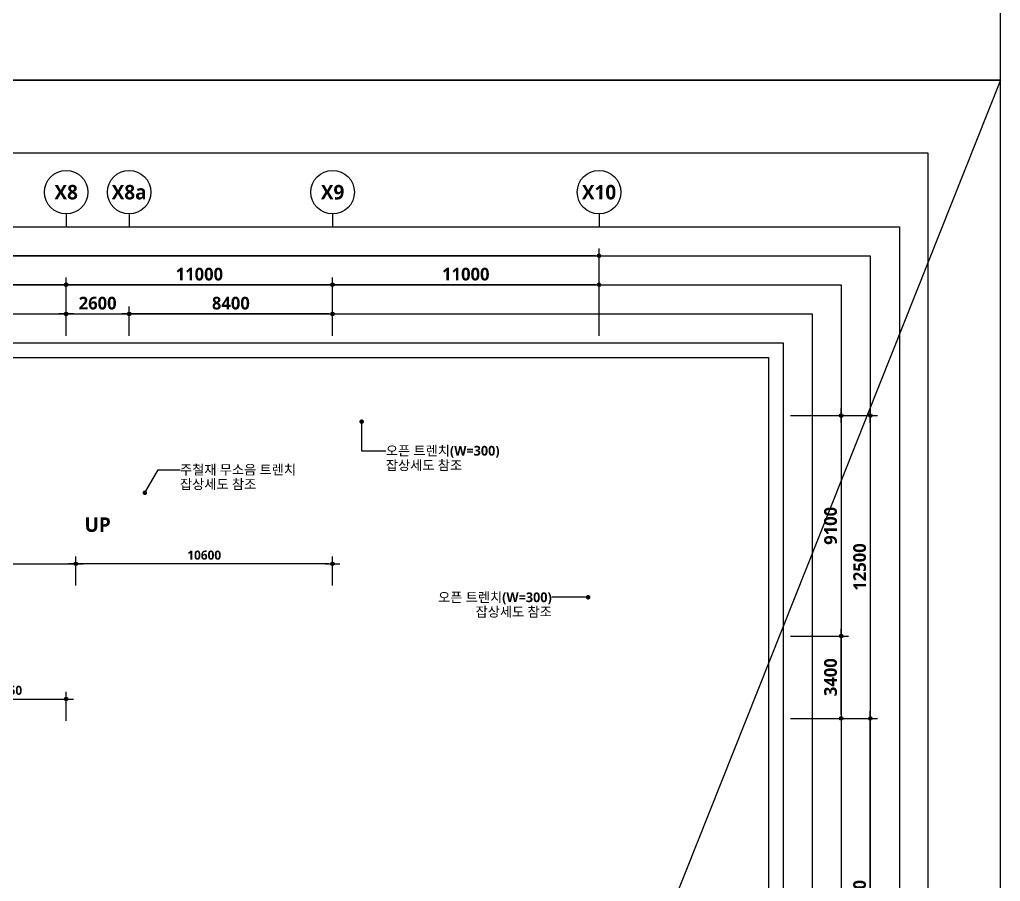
# Model space of a CAD drawing. Header units: millimetres. Extents: x -63924 to 190228206, y 0 to 456875599.
# Drawn here: x 137708 to 178200, y 92921 to 128498 of the extents above; entities that cross this region are included whole.
import ezdxf
from ezdxf.enums import TextEntityAlignment as Align

# ---------------------------------------------------------------- set-up
doc = ezdxf.new("R2010")
doc.units = ezdxf.units.MM
doc.header["$LTSCALE"] = 150
doc.header["$MEASUREMENT"] = 0
doc.header["$PDSIZE"] = -10
doc.layers.get('0').update_dxf_attribs({"linetype": 'CONTINUOUS'})
doc.layers.get('Defpoints').update_dxf_attribs({"color": 153, "linetype": 'CONTINUOUS'})
for name, color, linetype in [('A-ANNO-DIM', 4, 'CONTINUOUS'), ('A-ANNO-LEAD', 4, 'CONTINUOUS'), ('A-ANNO-TEXT1', 7, 'CONTINUOUS'), ('A-ST-AXIS-BUB', 7, 'CONTINUOUS'), ('A-ST-AXIS-DIM', 7, 'CONTINUOUS')]:
    doc.layers.add(name, color=color, linetype=linetype)
for name, color, linetype, plot in [('Defpoint', 161, 'CONTINUOUS', False), ('G(그리드1)', 185, 'CONTINUOUS', False), ('G(그리드2)', 235, 'CONTINUOUS', False)]:
    doc.layers.add(name, color=color, linetype=linetype, plot=plot)
doc.styles.add('2020음성 1차', font='')
doc.styles.add('SH_대대리576', font='')
doc.styles.add('SH_진천_나눔', font='')
doc.styles.get('2020음성 1차').set_extended_font_data('NanumGothic', bold=True)
doc.styles.get('SH_대대리576').set_extended_font_data('NanumGothic', bold=True)
doc.styles.get('SH_진천_나눔').set_extended_font_data('NanumGothic', bold=True)
doc.dimstyles.new('SHP 300', dxfattribs={"dimscale": 150, "dimtxt": 3.5, "dimasz": 1, "dimexe": 2, "dimexo": 2, "dimgap": 1, "dimtad": 1, "dimdec": 0, "dimzin": 0, "dimdsep": 46, "dimtxsty": 'SH_대대리576', "dimblk": 'DIMDOT', "dimcen": 0.09, "dimclrt": 3, "dimadec": 0, "dimazin": 1, "dimtfac": 1, "dimtdec": 0, "dimtix": 1, "dimtmove": 2, "dimatfit": 0, "dimldrblk": 'DIMDOT', "dimfxl": 1, "dimtolj": 1, "dimtzin": 0, "dimarcsym": 0})
doc.dimstyles.new('SHP300내부', dxfattribs={"dimscale": 150, "dimtxt": 2.5, "dimasz": 1, "dimexe": 2, "dimexo": 2, "dimgap": 1, "dimtad": 1, "dimdec": 0, "dimzin": 0, "dimdsep": 46, "dimtxsty": 'SH_대대리576', "dimblk": 'DIMDOT', "dimcen": 0.09, "dimclrd": 256, "dimclre": 256, "dimclrt": 3, "dimadec": 0, "dimazin": 1, "dimtfac": 1, "dimtdec": 0, "dimtix": 1, "dimtmove": 2, "dimatfit": 0, "dimldrblk": 'DIMDOT', "dimfxl": 1, "dimtolj": 1, "dimtzin": 0, "dimlwd": -1, "dimlwe": -1, "dimarcsym": 0})

# ---------------------------------------------------------------- blocks, each defined once
blk = doc.blocks.new('A-ST-AXIS-BUB-1')
at = {"layer": 'A-ST-AXIS-BUB'}
blk.add_line((0, 350), (0, 0), dxfattribs=at)
blk.add_circle((0, 950), 600, dxfattribs=at)
blk = doc.blocks.new('DIMDOT')
at = {"color": 0}
blk.add_line((-2, 0), (2, 0), dxfattribs=at)
for radius in [0.5, 0.25]:
    blk.add_circle((0, 0), radius, dxfattribs=at)
blk = doc.blocks.new('*D33')
at = {"layer": 'A-ST-AXIS-DIM', "color": 0, "lineweight": -2, "transparency": 16777216}
for p, q in [((128630, 115450), (128630, 117850)), ((139630, 115450), (139630, 117850)), ((139480, 117550), (128780, 117550))]:
    blk.add_line(p, q, dxfattribs=at)
at = {"layer": 'Defpoints', "color": 0, "transparency": 16777216}
for p in [(128630, 117550), (128630, 115150), (139630, 115150)]:
    blk.add_point(p, dxfattribs=at)
at = {"layer": 'A-ST-AXIS-DIM', "color": 0, "linetype": 'ByBlock', "lineweight": -2, "transparency": 16777216, "xscale": 150, "yscale": 150, "zscale": 150, "rotation": 180}
blk.add_blockref('DIMDOT', (128630, 117550), dxfattribs=at)
at = {"layer": 'A-ST-AXIS-DIM', "color": 0, "linetype": 'ByBlock', "lineweight": -2, "transparency": 16777216, "xscale": 150, "yscale": 150, "zscale": 150}
blk.add_blockref('DIMDOT', (139630, 117550), dxfattribs=at)
at = {"layer": 'A-ST-AXIS-DIM', "color": 3, "transparency": 16777216, "insert": (134130, 117988), "char_height": 525, "attachment_point": 5, "style": 'SH_대대리576'}
blk.add_mtext('\\A1;11000', dxfattribs=at)
blk = doc.blocks.new('*D34')
at = {"layer": 'A-ST-AXIS-DIM', "color": 0, "lineweight": -2, "transparency": 16777216}
for p, q in [((139630, 115450), (139630, 117850)), ((150630, 115450), (150630, 117850)), ((150480, 117550), (139780, 117550))]:
    blk.add_line(p, q, dxfattribs=at)
at = {"layer": 'Defpoints', "color": 0, "transparency": 16777216}
for p in [(139630, 117550), (139630, 115150), (150630, 115150)]:
    blk.add_point(p, dxfattribs=at)
at = {"layer": 'A-ST-AXIS-DIM', "color": 0, "linetype": 'ByBlock', "lineweight": -2, "transparency": 16777216, "xscale": 150, "yscale": 150, "zscale": 150, "rotation": 180}
blk.add_blockref('DIMDOT', (139630, 117550), dxfattribs=at)
at = {"layer": 'A-ST-AXIS-DIM', "color": 0, "linetype": 'ByBlock', "lineweight": -2, "transparency": 16777216, "xscale": 150, "yscale": 150, "zscale": 150}
blk.add_blockref('DIMDOT', (150630, 117550), dxfattribs=at)
at = {"layer": 'A-ST-AXIS-DIM', "color": 3, "transparency": 16777216, "insert": (145130, 117988), "char_height": 525, "attachment_point": 5, "style": 'SH_대대리576'}
blk.add_mtext('\\A1;11000', dxfattribs=at)
blk = doc.blocks.new('*D35')
at = {"layer": 'A-ST-AXIS-DIM', "color": 0, "lineweight": -2, "transparency": 16777216}
for p, q in [((150630, 115450), (150630, 117850)), ((161630, 115450), (161630, 117850)), ((161480, 117550), (150780, 117550))]:
    blk.add_line(p, q, dxfattribs=at)
at = {"layer": 'Defpoints', "color": 0, "transparency": 16777216}
for p in [(150630, 117550), (150630, 115150), (161630, 115150)]:
    blk.add_point(p, dxfattribs=at)
at = {"layer": 'A-ST-AXIS-DIM', "color": 0, "linetype": 'ByBlock', "lineweight": -2, "transparency": 16777216, "xscale": 150, "yscale": 150, "zscale": 150, "rotation": 180}
blk.add_blockref('DIMDOT', (150630, 117550), dxfattribs=at)
at = {"layer": 'A-ST-AXIS-DIM', "color": 0, "linetype": 'ByBlock', "lineweight": -2, "transparency": 16777216, "xscale": 150, "yscale": 150, "zscale": 150}
blk.add_blockref('DIMDOT', (161630, 117550), dxfattribs=at)
at = {"layer": 'A-ST-AXIS-DIM', "color": 3, "transparency": 16777216, "insert": (156130, 117988), "char_height": 525, "attachment_point": 5, "style": 'SH_대대리576'}
blk.add_mtext('\\A1;11000', dxfattribs=at)
blk = doc.blocks.new('*D452')
at = {"layer": 'A-ST-AXIS-DIM', "color": 0, "lineweight": -2, "transparency": 16777216}
for p, q in [((169530, 99650), (173130, 99650)), ((172830, 84500), (172830, 99500)), ((169530, 84350), (173130, 84350))]:
    blk.add_line(p, q, dxfattribs=at)
at = {"layer": 'Defpoints', "color": 0, "transparency": 16777216}
for p in [(169230, 99650), (172830, 99650), (169230, 84350)]:
    blk.add_point(p, dxfattribs=at)
at = {"layer": 'A-ST-AXIS-DIM', "color": 0, "linetype": 'ByBlock', "lineweight": -2, "transparency": 16777216, "xscale": 150, "yscale": 150, "zscale": 150}
for p, rotation in [((172830, 99650), 90), ((172830, 84350), 270)]:
    blk.add_blockref('DIMDOT', p, dxfattribs=dict(at, rotation=rotation))
at = {"layer": 'A-ST-AXIS-DIM', "color": 3, "transparency": 16777216, "insert": (172390, 92000), "char_height": 525, "attachment_point": 5, "rotation": 90, "style": 'SH_대대리576'}
blk.add_mtext('\\A1;15300', dxfattribs=at)
blk = doc.blocks.new('*D453')
at = {"layer": 'A-ST-AXIS-DIM', "color": 0, "lineweight": -2, "transparency": 16777216}
for p, q in [((169530, 112150), (173130, 112150)), ((172830, 112000), (172830, 99800)), ((169530, 99650), (173130, 99650))]:
    blk.add_line(p, q, dxfattribs=at)
at = {"layer": 'Defpoints', "color": 0, "transparency": 16777216}
for p in [(169230, 112150), (169230, 99650), (172830, 99650)]:
    blk.add_point(p, dxfattribs=at)
at = {"layer": 'A-ST-AXIS-DIM', "color": 0, "linetype": 'ByBlock', "lineweight": -2, "transparency": 16777216, "xscale": 150, "yscale": 150, "zscale": 150}
for p, rotation in [((172830, 112150), 90), ((172830, 99650), 270)]:
    blk.add_blockref('DIMDOT', p, dxfattribs=dict(at, rotation=rotation))
at = {"layer": 'A-ST-AXIS-DIM', "color": 3, "transparency": 16777216, "insert": (172391, 105900), "char_height": 525, "attachment_point": 5, "rotation": 90, "style": 'SH_대대리576'}
blk.add_mtext('\\A1;12500', dxfattribs=at)
blk = doc.blocks.new('*D680')
at = {"layer": 'A-ST-AXIS-DIM', "color": 0, "lineweight": -2, "transparency": 16777216}
for p, q in [((169530, 112150), (171930, 112150)), ((171630, 112000), (171630, 103200)), ((169530, 103050), (171930, 103050))]:
    blk.add_line(p, q, dxfattribs=at)
at = {"layer": 'Defpoints', "color": 0, "transparency": 16777216}
for p in [(169230, 112150), (169230, 103050), (171630, 103050)]:
    blk.add_point(p, dxfattribs=at)
at = {"layer": 'A-ST-AXIS-DIM', "color": 0, "linetype": 'ByBlock', "lineweight": -2, "transparency": 16777216, "xscale": 150, "yscale": 150, "zscale": 150}
for p, rotation in [((171630, 112150), 90), ((171630, 103050), 270)]:
    blk.add_blockref('DIMDOT', p, dxfattribs=dict(at, rotation=rotation))
at = {"layer": 'A-ST-AXIS-DIM', "color": 3, "transparency": 16777216, "insert": (171190, 107600), "char_height": 525, "attachment_point": 5, "rotation": 90, "style": 'SH_대대리576'}
blk.add_mtext('\\A1;9100', dxfattribs=at)
blk = doc.blocks.new('*D681')
at = {"layer": 'A-ST-AXIS-DIM', "color": 0, "lineweight": -2, "transparency": 16777216}
for p, q in [((169530, 103050), (171930, 103050)), ((171630, 99800), (171630, 102900)), ((169530, 99650), (171930, 99650))]:
    blk.add_line(p, q, dxfattribs=at)
at = {"layer": 'Defpoints', "color": 0, "transparency": 16777216}
for p in [(169230, 103050), (171630, 103050), (169230, 99650)]:
    blk.add_point(p, dxfattribs=at)
at = {"layer": 'A-ST-AXIS-DIM', "color": 0, "linetype": 'ByBlock', "lineweight": -2, "transparency": 16777216, "xscale": 150, "yscale": 150, "zscale": 150}
for p, rotation in [((171630, 103050), 90), ((171630, 99650), 270)]:
    blk.add_blockref('DIMDOT', p, dxfattribs=dict(at, rotation=rotation))
at = {"layer": 'A-ST-AXIS-DIM', "color": 3, "transparency": 16777216, "insert": (171190, 101350), "char_height": 525, "attachment_point": 5, "rotation": 90, "style": 'SH_대대리576'}
blk.add_mtext('\\A1;3400', dxfattribs=at)
blk = doc.blocks.new('*D1030')
at = {"layer": 'A-ANNO-DIM', "transparency": 16777216}
for p, q in [((140030, 105131), (140030, 106331)), ((150630, 105131), (150630, 106331)), ((150480, 106031), (140180, 106031))]:
    blk.add_line(p, q, dxfattribs=at)
at = {"layer": 'Defpoints', "color": 0, "transparency": 16777216}
for p in [(140030, 106031), (140030, 104831), (150630, 104831)]:
    blk.add_point(p, dxfattribs=at)
at = {"layer": 'A-ANNO-DIM', "linetype": 'ByBlock', "transparency": 16777216, "xscale": 150, "yscale": 150, "zscale": 150, "rotation": 180}
blk.add_blockref('DIMDOT', (140030, 106031), dxfattribs=at)
at = {"layer": 'A-ANNO-DIM', "linetype": 'ByBlock', "transparency": 16777216, "xscale": 150, "yscale": 150, "zscale": 150}
blk.add_blockref('DIMDOT', (150630, 106031), dxfattribs=at)
at = {"layer": 'A-ANNO-DIM', "color": 3, "transparency": 16777216, "insert": (145330, 106388), "char_height": 375, "attachment_point": 5, "style": 'SH_대대리576'}
blk.add_mtext('\\A1;10600', dxfattribs=at)
blk = doc.blocks.new('*D1765')
at = {"layer": 'A-ST-AXIS-DIM', "color": 0, "lineweight": -2, "transparency": 16777216}
for p, q in [((139630, 115450), (139630, 116650)), ((142230, 115450), (142230, 116650)), ((139780, 116350), (142080, 116350))]:
    blk.add_line(p, q, dxfattribs=at)
at = {"layer": 'Defpoints', "color": 0, "transparency": 16777216}
for p in [(142230, 116350), (139630, 115150), (142230, 115150)]:
    blk.add_point(p, dxfattribs=at)
at = {"layer": 'A-ST-AXIS-DIM', "color": 0, "linetype": 'ByBlock', "lineweight": -2, "transparency": 16777216, "xscale": 150, "yscale": 150, "zscale": 150, "rotation": 180}
blk.add_blockref('DIMDOT', (139630, 116350), dxfattribs=at)
at = {"layer": 'A-ST-AXIS-DIM', "color": 0, "linetype": 'ByBlock', "lineweight": -2, "transparency": 16777216, "xscale": 150, "yscale": 150, "zscale": 150}
blk.add_blockref('DIMDOT', (142230, 116350), dxfattribs=at)
at = {"layer": 'A-ST-AXIS-DIM', "color": 3, "transparency": 16777216, "insert": (140930, 116790), "char_height": 525, "attachment_point": 5, "style": 'SH_대대리576'}
blk.add_mtext('\\A1;2600', dxfattribs=at)
blk = doc.blocks.new('*D1766')
at = {"layer": 'A-ST-AXIS-DIM', "color": 0, "lineweight": -2, "transparency": 16777216}
for p, q in [((142230, 115450), (142230, 116650)), ((150630, 115450), (150630, 116650)), ((150480, 116350), (142380, 116350))]:
    blk.add_line(p, q, dxfattribs=at)
at = {"layer": 'Defpoints', "color": 0, "transparency": 16777216}
for p in [(142230, 116350), (142230, 115150), (150630, 115150)]:
    blk.add_point(p, dxfattribs=at)
at = {"layer": 'A-ST-AXIS-DIM', "color": 0, "linetype": 'ByBlock', "lineweight": -2, "transparency": 16777216, "xscale": 150, "yscale": 150, "zscale": 150, "rotation": 180}
blk.add_blockref('DIMDOT', (142230, 116350), dxfattribs=at)
at = {"layer": 'A-ST-AXIS-DIM', "color": 0, "linetype": 'ByBlock', "lineweight": -2, "transparency": 16777216, "xscale": 150, "yscale": 150, "zscale": 150}
blk.add_blockref('DIMDOT', (150630, 116350), dxfattribs=at)
at = {"layer": 'A-ST-AXIS-DIM', "color": 3, "transparency": 16777216, "insert": (146430, 116790), "char_height": 525, "attachment_point": 5, "style": 'SH_대대리576'}
blk.add_mtext('\\A1;8400', dxfattribs=at)
blk = doc.blocks.new('*D1774')
at = {"layer": 'A-ANNO-DIM', "transparency": 16777216}
for p, q in [((134880, 99550), (134880, 100750)), ((135030, 100450), (139480, 100450)), ((139630, 99550), (139630, 100750))]:
    blk.add_line(p, q, dxfattribs=at)
at = {"layer": 'Defpoints', "color": 0, "transparency": 16777216}
for p in [(139630, 100450), (134880, 99250), (139630, 99250)]:
    blk.add_point(p, dxfattribs=at)
at = {"layer": 'A-ANNO-DIM', "linetype": 'ByBlock', "transparency": 16777216, "xscale": 150, "yscale": 150, "zscale": 150, "rotation": 180}
blk.add_blockref('DIMDOT', (134880, 100450), dxfattribs=at)
at = {"layer": 'A-ANNO-DIM', "linetype": 'ByBlock', "transparency": 16777216, "xscale": 150, "yscale": 150, "zscale": 150}
blk.add_blockref('DIMDOT', (139630, 100450), dxfattribs=at)
at = {"layer": 'A-ANNO-DIM', "color": 3, "transparency": 16777216, "insert": (137255, 100806), "char_height": 375, "attachment_point": 5, "style": 'SH_대대리576'}
blk.add_mtext('\\A1;4750', dxfattribs=at)

msp = doc.modelspace()

# ---------------------------------------------------------------- linework, layer by layer
at = {"layer": 'A-ANNO-DIM'}
for p, q in [((140030, 105131.2), (140030, 106331.2)), ((101230, 106031.2), (139880, 106031.2))]:
    msp.add_line(p, q, dxfattribs=at)
at = {"layer": 'A-ANNO-LEAD', "const_width": 93.8}
for points in [[(151830, 111946.9, -1), (151830, 111853.1, -1)], [(142856.6, 108924.3, 1), (142903.4, 109005.5, 1)], [(161180, 104696.9, 1), (161180, 104603.1, 1)]]:
    msp.add_lwpolyline(points, format="xyb", close=True, dxfattribs=at)
at = {"layer": 'A-ANNO-LEAD'}
for points in [[(151830, 111900), (151830, 110700), (152830, 110700)], [(142880, 108964.9), (143430, 109917.5), (144330, 109917.5)], [(161180, 104650), (161180, 104650), (159680, 104650)]]:
    msp.add_lwpolyline(points, dxfattribs=at)
at = {"layer": 'A-ST-AXIS-DIM'}
for p, q in [((161630, 115450), (161630, 119050)), ((161480, 118750), (99430, 118750))]:
    msp.add_line(p, q, dxfattribs=at)
at = {"layer": 'Defpoint'}
msp.add_line((178200, 126000), (161630, 84350), dxfattribs=at)
for points in [[(89100, 126000), (178200, 126000), (178200, 252000), (89100, 252000)], [(89100, 0), (178200, 0), (178200, 126000), (89100, 126000)], [(92100, 123000), (175200, 123000), (175200, 16500), (92100, 16500)]]:
    msp.add_lwpolyline(points, close=True, dxfattribs=at)
at = {"layer": 'G(그리드1)'}
for points in [[(174030, 18550), (95830, 18550), (95830, 119950), (174030, 119950)], [(172830, 20750), (97030, 20750), (97030, 118750), (172830, 118750)], [(171630, 21950), (98230, 21950), (98230, 117550), (171630, 117550)], [(170430, 23150), (99430, 23150), (99430, 116350), (170430, 116350)], [(169230, 24350), (100630, 24350), (100630, 115150), (169230, 115150)]]:
    msp.add_lwpolyline(points, close=True, dxfattribs=at)
at = {"layer": 'G(그리드2)'}
msp.add_lwpolyline([(168630, 24950), (101230, 24950), (101230, 114550), (168630, 114550)], close=True, dxfattribs=at)

# ---------------------------------------------------------------- block references
at = {"layer": 'A-ANNO-DIM', "xscale": 150, "yscale": 150, "zscale": 150}
msp.add_blockref('DIMDOT', (140030, 106031.2), dxfattribs=at)
at = {"layer": 'A-ANNO-TEXT1', "xscale": 1.5, "yscale": 1.5, "zscale": 1.5}
for p in [(139630, 119950), (142230, 119950), (150630, 119950), (161630, 119950)]:
    msp.add_blockref('A-ST-AXIS-BUB-1', p, dxfattribs=at)
at = {"layer": 'A-ST-AXIS-DIM', "xscale": 150, "yscale": 150, "zscale": 150}
msp.add_blockref('DIMDOT', (161630, 118750), dxfattribs=at)

# ---------------------------------------------------------------- texts
at = {"layer": 'A-ANNO-TEXT1'}
for s, style, p in [('X8', 'SH_대대리576', (139630, 121375)), ('X8a', 'SH_대대리576', (142230, 121375)), ('X9', 'SH_대대리576', (150630, 121375)), ('X10', 'SH_대대리576', (161630, 121375)), ('UP', 'SH_진천_나눔', (140930, 107650))]:
    msp.add_text(s, height=600, dxfattribs=dict(at, style=style)).set_placement(p, align=Align.MIDDLE_CENTER)
at = {"layer": 'A-ANNO-TEXT1', "style": '2020음성 1차'}
for s, p in [('오픈 트렌치(W=300)', (152830, 110700)), ('주철재 무소음 트렌치', (144330, 109917.5)), ('잡상세도 참조', (152830, 110100)), ('잡상세도 참조', (144330, 109317.5))]:
    msp.add_text(s, height=400, dxfattribs=at).set_placement(p, align=Align.MIDDLE_LEFT)
for s, p in [('오픈 트렌치(W=300)', (159680, 104650)), ('잡상세도 참조', (159680, 104050))]:
    msp.add_text(s, height=400, dxfattribs=at).set_placement(p, align=Align.MIDDLE_RIGHT)

# ---------------------------------------------------------------- dimensions: what is measured, and where the dimension line sits
at = {"layer": 'A-ANNO-DIM'}
for base, p1, p2, angle, picture, middle in [((140030, 106031.2), (150630, 104831.2), (140030, 104831.2), 0, '*D1030', (145330, 106388.2)), ((139630, 100450), (134880, 99250), (139630, 99250), 180, '*D1774', (137255, 100806.1))]:
    dim = msp.add_linear_dim(base=base, p1=p1, p2=p2, angle=angle, dimstyle='SHP300내부', dxfattribs=at)
    dim.commit()
    dim.dimension.update_dxf_attribs({"geometry": picture, "text_midpoint": middle})
at = {"layer": 'A-ST-AXIS-DIM'}
for base, p1, p2, picture, middle in [((128630, 117550), (139630, 115150), (128630, 115150), '*D33', (134130, 117987.9)), ((139630, 117550), (150630, 115150), (139630, 115150), '*D34', (145130, 117987.9)), ((150630, 117550), (161630, 115150), (150630, 115150), '*D35', (156130, 117987.9))]:
    dim = msp.add_linear_dim(base=base, p1=p1, p2=p2, dimstyle='SHP 300', override={"dimtxsty": 'SH_대대리576', "dimldrblk": 'DIMDOT'}, dxfattribs=at)
    dim.commit()
    dim.dimension.update_dxf_attribs({"geometry": picture, "text_midpoint": middle})
for base, p1, p2, angle, picture, middle in [((142230, 116350), (139630, 115150), (142230, 115150), 180, '*D1765', (140930, 116789.7)), ((142230, 116350), (150630, 115150), (142230, 115150), 0, '*D1766', (146430, 116789.7)), ((172830, 99650), (169230, 112150), (169230, 99650), 90, '*D453', (172390.7, 105900)), ((171630, 103050), (169230, 112150), (169230, 103050), 90, '*D680', (171190.3, 107600)), ((171630, 103050), (169230, 99650), (169230, 103050), 270, '*D681', (171190.3, 101350)), ((172830, 99650), (169230, 84350), (169230, 99650), 270, '*D452', (172390.3, 92000))]:
    dim = msp.add_linear_dim(base=base, p1=p1, p2=p2, angle=angle, dimstyle='SHP 300', override={"dimtxsty": 'SH_대대리576', "dimldrblk": 'DIMDOT'}, dxfattribs=at)
    dim.commit()
    dim.dimension.update_dxf_attribs({"geometry": picture, "text_midpoint": middle})

doc.saveas('drawing.dxf')
